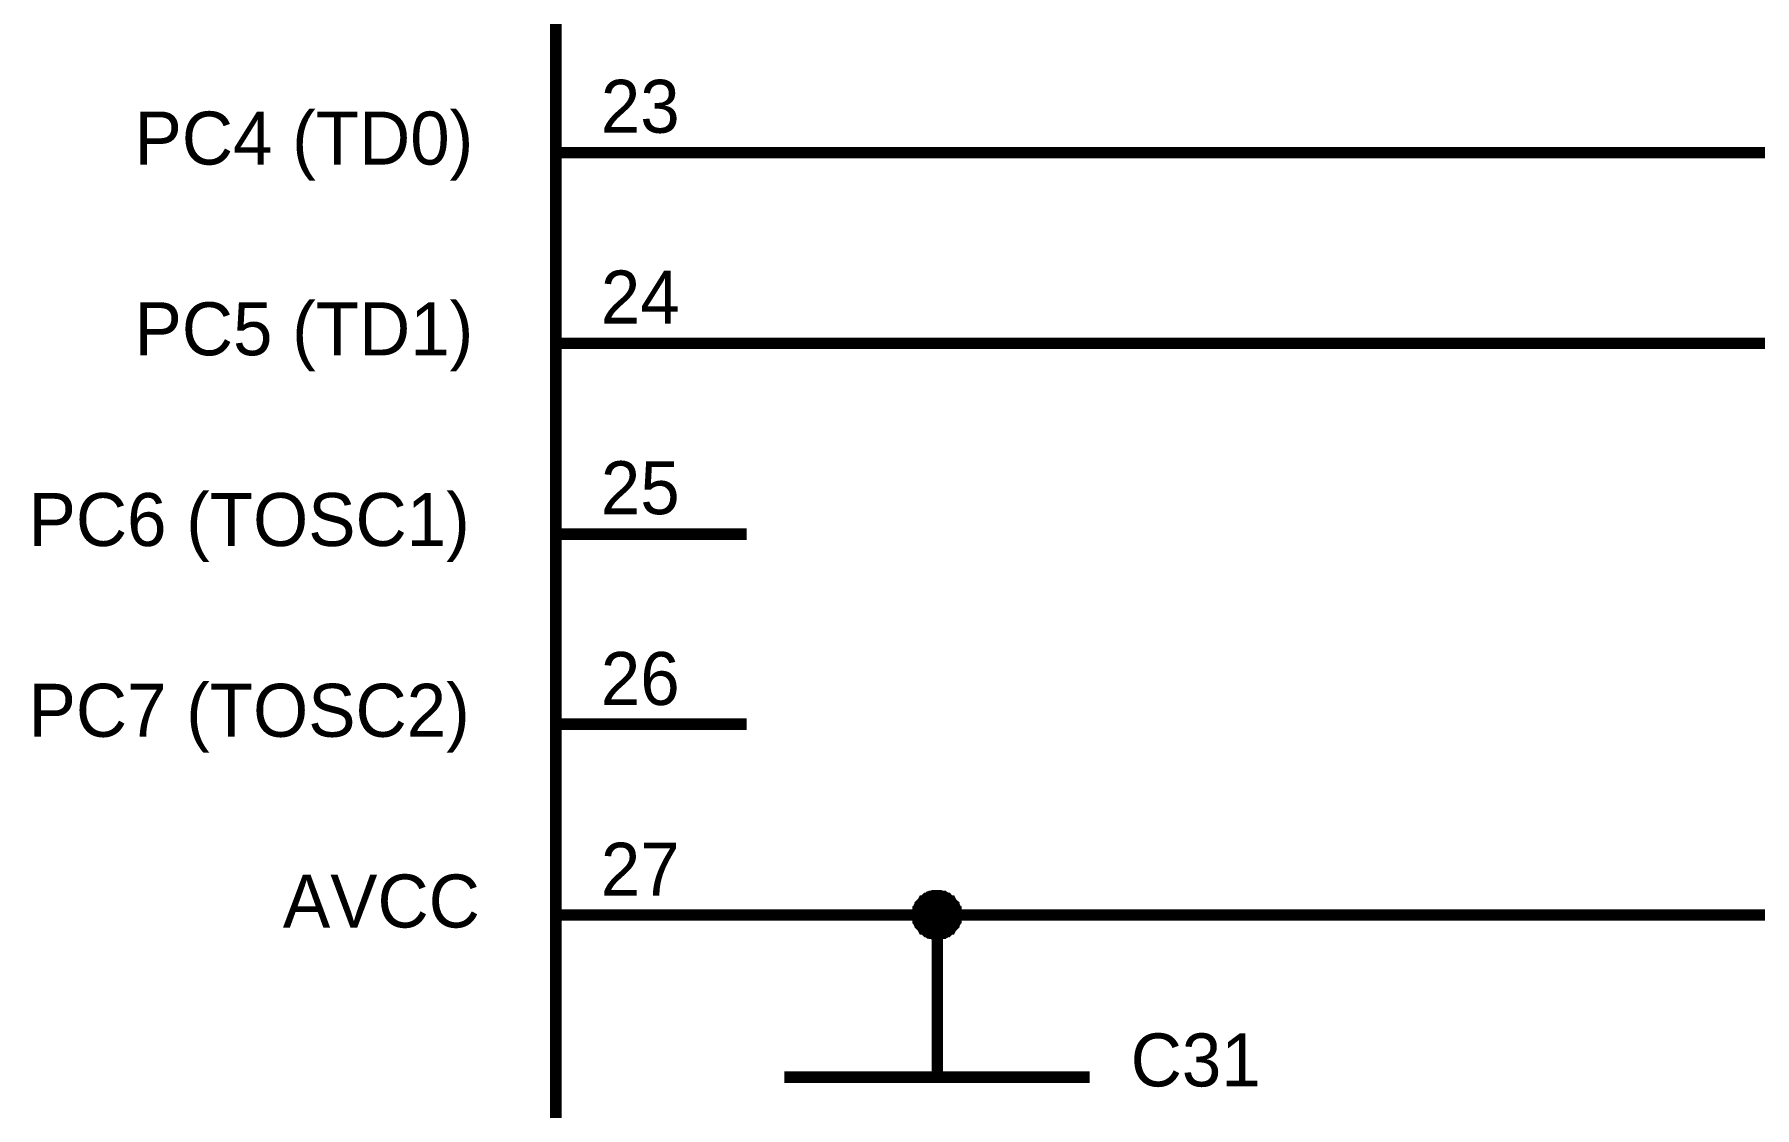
# Model space of a CAD drawing. Extents: x 0 to 594, y 0 to 420.
# Drawn here: x 318.82 to 363.92, y 327.44 to 355.59 of the extents above; entities that cross this region are included whole.
import ezdxf

# ---------------------------------------------------------------- set-up
doc = ezdxf.new("R2010")
doc.units = 0
doc.layers.add('SHEET', color=255, linetype='CONTINUOUS')

msp = doc.modelspace()

# ---------------------------------------------------------------- linework, layer by layer
at = {"layer": 'SHEET'}
for points, const_width in [([(332.493, 382.493), (332.493, 277.493)], 0.3), ([(332.493, 352.49), (337.494, 352.49)], 0.3), ([(337.494, 352.49), (337.494, 352.49), (347.478, 352.49), (347.478, 352.49), (392.469, 352.49)], 0.3), ([(332.493, 347.487), (337.494, 347.487)], 0.3), ([(337.494, 347.487), (347.478, 347.487), (347.478, 347.487), (392.469, 347.487)], 0.3), ([(332.493, 342.483), (337.494, 342.483)], 0.3), ([(332.493, 337.498), (337.494, 337.498)], 0.3), ([(341.974, 332.494), (341.974, 332.512), (341.974, 332.546), (341.974, 332.564), (341.991, 332.598), (341.991, 332.616), (341.991, 332.651), (342.008, 332.668), (342.008, 332.685), (342.026, 332.72), (342.043, 332.737), (342.043, 332.755), (342.061, 332.772), (342.078, 332.79), (342.095, 332.807), (342.113, 332.824), (342.13, 332.859), (342.147, 332.859), (342.165, 332.876), (342.182, 332.894), (342.199, 332.911), (342.217, 332.929), (342.252, 332.929), (342.269, 332.946), (342.286, 332.963), (342.321, 332.963), (342.338, 332.981), (342.356, 332.981), (342.39, 332.981), (342.408, 332.998), (342.443, 332.998), (342.46, 332.998), (342.495, 332.998)], 0.3), ([(341.974, 332.494), (341.974, 332.512), (341.974, 332.546), (341.974, 332.564), (341.991, 332.598), (341.991, 332.616), (341.991, 332.651), (342.008, 332.668), (342.008, 332.685), (342.026, 332.72), (342.043, 332.737), (342.043, 332.755), (342.061, 332.772), (342.078, 332.79), (342.095, 332.807), (342.113, 332.824), (342.13, 332.859), (342.147, 332.859), (342.165, 332.876), (342.182, 332.894), (342.199, 332.911), (342.217, 332.929), (342.252, 332.929), (342.269, 332.946), (342.286, 332.963), (342.321, 332.963), (342.338, 332.981), (342.356, 332.981), (342.39, 332.981), (342.408, 332.998), (342.443, 332.998), (342.46, 332.998), (342.495, 332.998)], 0.3), ([(341.974, 332.494), (341.974, 332.512), (341.974, 332.546), (341.974, 332.564), (341.991, 332.598), (341.991, 332.616), (341.991, 332.651), (342.008, 332.668), (342.008, 332.685), (342.026, 332.72), (342.043, 332.737), (342.043, 332.755), (342.061, 332.772), (342.078, 332.79), (342.095, 332.807), (342.113, 332.824), (342.13, 332.859), (342.147, 332.859), (342.165, 332.876), (342.182, 332.894), (342.199, 332.911), (342.217, 332.929), (342.252, 332.929), (342.269, 332.946), (342.286, 332.963), (342.321, 332.963), (342.338, 332.981), (342.356, 332.981), (342.39, 332.981), (342.408, 332.998), (342.443, 332.998), (342.46, 332.998), (342.495, 332.998)], 0.3), ([(341.974, 332.494), (341.974, 332.512), (341.974, 332.546), (341.974, 332.564), (341.991, 332.598), (341.991, 332.616), (341.991, 332.651), (342.008, 332.668), (342.008, 332.685), (342.026, 332.72), (342.043, 332.737), (342.043, 332.755), (342.061, 332.772), (342.078, 332.79), (342.095, 332.807), (342.113, 332.824), (342.13, 332.859), (342.147, 332.859), (342.165, 332.876), (342.182, 332.894), (342.199, 332.911), (342.217, 332.929), (342.252, 332.929), (342.269, 332.946), (342.286, 332.963), (342.321, 332.963), (342.338, 332.981), (342.356, 332.981), (342.39, 332.981), (342.408, 332.998), (342.443, 332.998), (342.46, 332.998), (342.495, 332.998)], 0.0991), ([(341.974, 332.494), (341.974, 332.512), (341.974, 332.546), (341.974, 332.564), (341.991, 332.598), (341.991, 332.616), (341.991, 332.651), (342.008, 332.668), (342.008, 332.685), (342.026, 332.72), (342.043, 332.737), (342.043, 332.755), (342.061, 332.772), (342.078, 332.79), (342.095, 332.807), (342.113, 332.824), (342.13, 332.859), (342.147, 332.859), (342.165, 332.876), (342.182, 332.894), (342.199, 332.911), (342.217, 332.929), (342.252, 332.929), (342.269, 332.946), (342.286, 332.963), (342.321, 332.963), (342.338, 332.981), (342.356, 332.981), (342.39, 332.981), (342.408, 332.998), (342.443, 332.998), (342.46, 332.998), (342.495, 332.998)], 0.0991), ([(341.974, 332.494), (341.974, 332.512), (341.974, 332.546), (341.974, 332.564), (341.991, 332.598), (341.991, 332.616), (341.991, 332.651), (342.008, 332.668), (342.008, 332.685), (342.026, 332.72), (342.043, 332.737), (342.043, 332.755), (342.061, 332.772), (342.078, 332.79), (342.095, 332.807), (342.113, 332.824), (342.13, 332.859), (342.147, 332.859), (342.165, 332.876), (342.182, 332.894), (342.199, 332.911), (342.217, 332.929), (342.252, 332.929), (342.269, 332.946), (342.286, 332.963), (342.321, 332.963), (342.338, 332.981), (342.356, 332.981), (342.39, 332.981), (342.408, 332.998), (342.443, 332.998), (342.46, 332.998), (342.495, 332.998)], 0.0991), ([(342.495, 332.998), (342.495, 332.998)], 0.3), ([(342.495, 332.998), (342.512, 332.998), (342.547, 332.998), (342.564, 332.998), (342.599, 332.981), (342.616, 332.981), (342.651, 332.981), (342.668, 332.963), (342.686, 332.963), (342.72, 332.946), (342.738, 332.929), (342.755, 332.929), (342.772, 332.911), (342.79, 332.894), (342.807, 332.876), (342.825, 332.859), (342.842, 332.859), (342.859, 332.824), (342.877, 332.807), (342.894, 332.79), (342.911, 332.772), (342.929, 332.755), (342.929, 332.737), (342.946, 332.72), (342.963, 332.685), (342.963, 332.668), (342.981, 332.651), (342.981, 332.616), (342.981, 332.598), (342.998, 332.564), (342.998, 332.546), (342.998, 332.512), (342.998, 332.494)], 0.3), ([(342.495, 332.998), (342.495, 332.998)], 0.3), ([(342.495, 332.998), (342.512, 332.998), (342.547, 332.998), (342.564, 332.998), (342.599, 332.981), (342.616, 332.981), (342.651, 332.981), (342.668, 332.963), (342.686, 332.963), (342.72, 332.946), (342.738, 332.929), (342.755, 332.929), (342.772, 332.911), (342.79, 332.894), (342.807, 332.876), (342.825, 332.859), (342.842, 332.859), (342.859, 332.824), (342.877, 332.807), (342.894, 332.79), (342.911, 332.772), (342.929, 332.755), (342.929, 332.737), (342.946, 332.72), (342.963, 332.685), (342.963, 332.668), (342.981, 332.651), (342.981, 332.616), (342.981, 332.598), (342.998, 332.564), (342.998, 332.546), (342.998, 332.512), (342.998, 332.494)], 0.3), ([(342.495, 332.998), (342.495, 332.998)], 0.3), ([(342.495, 332.998), (342.512, 332.998), (342.547, 332.998), (342.564, 332.998), (342.599, 332.981), (342.616, 332.981), (342.651, 332.981), (342.668, 332.963), (342.686, 332.963), (342.72, 332.946), (342.738, 332.929), (342.755, 332.929), (342.772, 332.911), (342.79, 332.894), (342.807, 332.876), (342.825, 332.859), (342.842, 332.859), (342.859, 332.824), (342.877, 332.807), (342.894, 332.79), (342.911, 332.772), (342.929, 332.755), (342.929, 332.737), (342.946, 332.72), (342.963, 332.685), (342.963, 332.668), (342.981, 332.651), (342.981, 332.616), (342.981, 332.598), (342.998, 332.564), (342.998, 332.546), (342.998, 332.512), (342.998, 332.494)], 0.3), ([(342.495, 332.998), (342.495, 332.998)], 0.0991), ([(342.495, 332.998), (342.512, 332.998), (342.547, 332.998), (342.564, 332.998), (342.599, 332.981), (342.616, 332.981), (342.651, 332.981), (342.668, 332.963), (342.686, 332.963), (342.72, 332.946), (342.738, 332.929), (342.755, 332.929), (342.772, 332.911), (342.79, 332.894), (342.807, 332.876), (342.825, 332.859), (342.842, 332.859), (342.859, 332.824), (342.877, 332.807), (342.894, 332.79), (342.911, 332.772), (342.929, 332.755), (342.929, 332.737), (342.946, 332.72), (342.963, 332.685), (342.963, 332.668), (342.981, 332.651), (342.981, 332.616), (342.981, 332.598), (342.998, 332.564), (342.998, 332.546), (342.998, 332.512), (342.998, 332.494)], 0.0991), ([(342.495, 332.998), (342.495, 332.998)], 0.0991), ([(342.495, 332.998), (342.512, 332.998), (342.547, 332.998), (342.564, 332.998), (342.599, 332.981), (342.616, 332.981), (342.651, 332.981), (342.668, 332.963), (342.686, 332.963), (342.72, 332.946), (342.738, 332.929), (342.755, 332.929), (342.772, 332.911), (342.79, 332.894), (342.807, 332.876), (342.825, 332.859), (342.842, 332.859), (342.859, 332.824), (342.877, 332.807), (342.894, 332.79), (342.911, 332.772), (342.929, 332.755), (342.929, 332.737), (342.946, 332.72), (342.963, 332.685), (342.963, 332.668), (342.981, 332.651), (342.981, 332.616), (342.981, 332.598), (342.998, 332.564), (342.998, 332.546), (342.998, 332.512), (342.998, 332.494)], 0.0991), ([(342.495, 332.998), (342.495, 332.998)], 0.0991), ([(342.495, 332.998), (342.512, 332.998), (342.547, 332.998), (342.564, 332.998), (342.599, 332.981), (342.616, 332.981), (342.651, 332.981), (342.668, 332.963), (342.686, 332.963), (342.72, 332.946), (342.738, 332.929), (342.755, 332.929), (342.772, 332.911), (342.79, 332.894), (342.807, 332.876), (342.825, 332.859), (342.842, 332.859), (342.859, 332.824), (342.877, 332.807), (342.894, 332.79), (342.911, 332.772), (342.929, 332.755), (342.929, 332.737), (342.946, 332.72), (342.963, 332.685), (342.963, 332.668), (342.981, 332.651), (342.981, 332.616), (342.981, 332.598), (342.998, 332.564), (342.998, 332.546), (342.998, 332.512), (342.998, 332.494)], 0.0991), ([(332.493, 332.494), (337.494, 332.494)], 0.3), ([(337.494, 332.494), (377.466, 332.494), (377.466, 332.494)], 0.3), ([(342.495, 331.99), (342.46, 331.99), (342.443, 331.99), (342.408, 331.99), (342.39, 332.008), (342.356, 332.008), (342.338, 332.008), (342.321, 332.025), (342.286, 332.025), (342.269, 332.043), (342.252, 332.06), (342.217, 332.06), (342.199, 332.077), (342.182, 332.095), (342.165, 332.112), (342.147, 332.129), (342.13, 332.129), (342.113, 332.164), (342.095, 332.182), (342.078, 332.199), (342.061, 332.216), (342.043, 332.234), (342.043, 332.251), (342.026, 332.268), (342.008, 332.303), (342.008, 332.32), (341.991, 332.338), (341.991, 332.373), (341.991, 332.39), (341.974, 332.425), (341.974, 332.442), (341.974, 332.477), (341.974, 332.494)], 0.3), ([(341.974, 332.494), (341.974, 332.494)], 0.3), ([(342.495, 331.99), (342.46, 331.99), (342.443, 331.99), (342.408, 331.99), (342.39, 332.008), (342.356, 332.008), (342.338, 332.008), (342.321, 332.025), (342.286, 332.025), (342.269, 332.043), (342.252, 332.06), (342.217, 332.06), (342.199, 332.077), (342.182, 332.095), (342.165, 332.112), (342.147, 332.129), (342.13, 332.129), (342.113, 332.164), (342.095, 332.182), (342.078, 332.199), (342.061, 332.216), (342.043, 332.234), (342.043, 332.251), (342.026, 332.268), (342.008, 332.303), (342.008, 332.32), (341.991, 332.338), (341.991, 332.373), (341.991, 332.39), (341.974, 332.425), (341.974, 332.442), (341.974, 332.477), (341.974, 332.494)], 0.3), ([(341.974, 332.494), (341.974, 332.494)], 0.3), ([(342.495, 331.99), (342.46, 331.99), (342.443, 331.99), (342.408, 331.99), (342.39, 332.008), (342.356, 332.008), (342.338, 332.008), (342.321, 332.025), (342.286, 332.025), (342.269, 332.043), (342.252, 332.06), (342.217, 332.06), (342.199, 332.077), (342.182, 332.095), (342.165, 332.112), (342.147, 332.129), (342.13, 332.129), (342.113, 332.164), (342.095, 332.182), (342.078, 332.199), (342.061, 332.216), (342.043, 332.234), (342.043, 332.251), (342.026, 332.268), (342.008, 332.303), (342.008, 332.32), (341.991, 332.338), (341.991, 332.373), (341.991, 332.39), (341.974, 332.425), (341.974, 332.442), (341.974, 332.477), (341.974, 332.494)], 0.3), ([(341.974, 332.494), (341.974, 332.494)], 0.3), ([(342.495, 331.99), (342.46, 331.99), (342.443, 331.99), (342.408, 331.99), (342.39, 332.008), (342.356, 332.008), (342.338, 332.008), (342.321, 332.025), (342.286, 332.025), (342.269, 332.043), (342.252, 332.06), (342.217, 332.06), (342.199, 332.077), (342.182, 332.095), (342.165, 332.112), (342.147, 332.129), (342.13, 332.129), (342.113, 332.164), (342.095, 332.182), (342.078, 332.199), (342.061, 332.216), (342.043, 332.234), (342.043, 332.251), (342.026, 332.268), (342.008, 332.303), (342.008, 332.32), (341.991, 332.338), (341.991, 332.373), (341.991, 332.39), (341.974, 332.425), (341.974, 332.442), (341.974, 332.477), (341.974, 332.494)], 0.0991), ([(341.974, 332.494), (341.974, 332.494)], 0.0991), ([(342.495, 331.99), (342.46, 331.99), (342.443, 331.99), (342.408, 331.99), (342.39, 332.008), (342.356, 332.008), (342.338, 332.008), (342.321, 332.025), (342.286, 332.025), (342.269, 332.043), (342.252, 332.06), (342.217, 332.06), (342.199, 332.077), (342.182, 332.095), (342.165, 332.112), (342.147, 332.129), (342.13, 332.129), (342.113, 332.164), (342.095, 332.182), (342.078, 332.199), (342.061, 332.216), (342.043, 332.234), (342.043, 332.251), (342.026, 332.268), (342.008, 332.303), (342.008, 332.32), (341.991, 332.338), (341.991, 332.373), (341.991, 332.39), (341.974, 332.425), (341.974, 332.442), (341.974, 332.477), (341.974, 332.494)], 0.0991), ([(341.974, 332.494), (341.974, 332.494)], 0.0991), ([(342.495, 331.99), (342.46, 331.99), (342.443, 331.99), (342.408, 331.99), (342.39, 332.008), (342.356, 332.008), (342.338, 332.008), (342.321, 332.025), (342.286, 332.025), (342.269, 332.043), (342.252, 332.06), (342.217, 332.06), (342.199, 332.077), (342.182, 332.095), (342.165, 332.112), (342.147, 332.129), (342.13, 332.129), (342.113, 332.164), (342.095, 332.182), (342.078, 332.199), (342.061, 332.216), (342.043, 332.234), (342.043, 332.251), (342.026, 332.268), (342.008, 332.303), (342.008, 332.32), (341.991, 332.338), (341.991, 332.373), (341.991, 332.39), (341.974, 332.425), (341.974, 332.442), (341.974, 332.477), (341.974, 332.494)], 0.0991), ([(341.974, 332.494), (341.974, 332.494)], 0.0991), ([(342.998, 332.494), (342.998, 332.477), (342.998, 332.442), (342.998, 332.425), (342.981, 332.39), (342.981, 332.373), (342.981, 332.338), (342.963, 332.32), (342.963, 332.303), (342.946, 332.268), (342.929, 332.251), (342.929, 332.234), (342.911, 332.216), (342.894, 332.199), (342.877, 332.182), (342.859, 332.164), (342.842, 332.129), (342.825, 332.129), (342.807, 332.112), (342.79, 332.095), (342.772, 332.077), (342.755, 332.06), (342.738, 332.06), (342.72, 332.043), (342.686, 332.025), (342.668, 332.025), (342.651, 332.008), (342.616, 332.008), (342.599, 332.008), (342.564, 331.99), (342.547, 331.99), (342.512, 331.99), (342.495, 331.99)], 0.3), ([(342.495, 328.238), (342.495, 332.494)], 0.3), ([(342.998, 332.494), (342.998, 332.477), (342.998, 332.442), (342.998, 332.425), (342.981, 332.39), (342.981, 332.373), (342.981, 332.338), (342.963, 332.32), (342.963, 332.303), (342.946, 332.268), (342.929, 332.251), (342.929, 332.234), (342.911, 332.216), (342.894, 332.199), (342.877, 332.182), (342.859, 332.164), (342.842, 332.129), (342.825, 332.129), (342.807, 332.112), (342.79, 332.095), (342.772, 332.077), (342.755, 332.06), (342.738, 332.06), (342.72, 332.043), (342.686, 332.025), (342.668, 332.025), (342.651, 332.008), (342.616, 332.008), (342.599, 332.008), (342.564, 331.99), (342.547, 331.99), (342.512, 331.99), (342.495, 331.99)], 0.3), ([(342.998, 332.494), (342.998, 332.477), (342.998, 332.442), (342.998, 332.425), (342.981, 332.39), (342.981, 332.373), (342.981, 332.338), (342.963, 332.32), (342.963, 332.303), (342.946, 332.268), (342.929, 332.251), (342.929, 332.234), (342.911, 332.216), (342.894, 332.199), (342.877, 332.182), (342.859, 332.164), (342.842, 332.129), (342.825, 332.129), (342.807, 332.112), (342.79, 332.095), (342.772, 332.077), (342.755, 332.06), (342.738, 332.06), (342.72, 332.043), (342.686, 332.025), (342.668, 332.025), (342.651, 332.008), (342.616, 332.008), (342.599, 332.008), (342.564, 331.99), (342.547, 331.99), (342.512, 331.99), (342.495, 331.99)], 0.3), ([(342.998, 332.494), (342.998, 332.477), (342.998, 332.442), (342.998, 332.425), (342.981, 332.39), (342.981, 332.373), (342.981, 332.338), (342.963, 332.32), (342.963, 332.303), (342.946, 332.268), (342.929, 332.251), (342.929, 332.234), (342.911, 332.216), (342.894, 332.199), (342.877, 332.182), (342.859, 332.164), (342.842, 332.129), (342.825, 332.129), (342.807, 332.112), (342.79, 332.095), (342.772, 332.077), (342.755, 332.06), (342.738, 332.06), (342.72, 332.043), (342.686, 332.025), (342.668, 332.025), (342.651, 332.008), (342.616, 332.008), (342.599, 332.008), (342.564, 331.99), (342.547, 331.99), (342.512, 331.99), (342.495, 331.99)], 0.0991), ([(342.998, 332.494), (342.998, 332.477), (342.998, 332.442), (342.998, 332.425), (342.981, 332.39), (342.981, 332.373), (342.981, 332.338), (342.963, 332.32), (342.963, 332.303), (342.946, 332.268), (342.929, 332.251), (342.929, 332.234), (342.911, 332.216), (342.894, 332.199), (342.877, 332.182), (342.859, 332.164), (342.842, 332.129), (342.825, 332.129), (342.807, 332.112), (342.79, 332.095), (342.772, 332.077), (342.755, 332.06), (342.738, 332.06), (342.72, 332.043), (342.686, 332.025), (342.668, 332.025), (342.651, 332.008), (342.616, 332.008), (342.599, 332.008), (342.564, 331.99), (342.547, 331.99), (342.512, 331.99), (342.495, 331.99)], 0.0991), ([(342.998, 332.494), (342.998, 332.477), (342.998, 332.442), (342.998, 332.425), (342.981, 332.39), (342.981, 332.373), (342.981, 332.338), (342.963, 332.32), (342.963, 332.303), (342.946, 332.268), (342.929, 332.251), (342.929, 332.234), (342.911, 332.216), (342.894, 332.199), (342.877, 332.182), (342.859, 332.164), (342.842, 332.129), (342.825, 332.129), (342.807, 332.112), (342.79, 332.095), (342.772, 332.077), (342.755, 332.06), (342.738, 332.06), (342.72, 332.043), (342.686, 332.025), (342.668, 332.025), (342.651, 332.008), (342.616, 332.008), (342.599, 332.008), (342.564, 331.99), (342.547, 331.99), (342.512, 331.99), (342.495, 331.99)], 0.0991), ([(342.998, 332.494), (342.998, 332.494), (342.998, 332.494), (342.998, 332.494), (342.998, 332.494), (342.998, 332.494), (342.998, 332.494), (342.998, 332.494), (342.998, 332.494), (342.998, 332.494), (342.998, 332.494), (342.998, 332.494), (342.998, 332.494), (342.998, 332.494), (342.998, 332.494), (342.998, 332.494), (342.998, 332.494), (342.998, 332.494), (342.998, 332.494), (342.998, 332.494), (342.998, 332.494), (342.998, 332.494), (342.998, 332.494), (342.998, 332.494), (342.998, 332.494), (342.998, 332.494), (342.998, 332.494), (342.998, 332.494), (342.998, 332.494), (342.998, 332.494), (342.998, 332.494), (342.998, 332.494), (342.998, 332.494)], 0.3), ([(342.998, 332.494), (342.998, 332.494)], 0.3), ([(342.998, 332.494), (342.998, 332.494), (342.998, 332.494), (342.998, 332.494), (342.998, 332.494), (342.998, 332.494), (342.998, 332.494), (342.998, 332.494), (342.998, 332.494), (342.998, 332.494), (342.998, 332.494), (342.998, 332.494), (342.998, 332.494), (342.998, 332.494), (342.998, 332.494), (342.998, 332.494), (342.998, 332.494), (342.998, 332.494), (342.998, 332.494), (342.998, 332.494), (342.998, 332.494), (342.998, 332.494), (342.998, 332.494), (342.998, 332.494), (342.998, 332.494), (342.998, 332.494), (342.998, 332.494), (342.998, 332.494), (342.998, 332.494), (342.998, 332.494), (342.998, 332.494), (342.998, 332.494), (342.998, 332.494)], 0.3), ([(342.998, 332.494), (342.998, 332.494)], 0.3), ([(342.998, 332.494), (342.998, 332.494), (342.998, 332.494), (342.998, 332.494), (342.998, 332.494), (342.998, 332.494), (342.998, 332.494), (342.998, 332.494), (342.998, 332.494), (342.998, 332.494), (342.998, 332.494), (342.998, 332.494), (342.998, 332.494), (342.998, 332.494), (342.998, 332.494), (342.998, 332.494), (342.998, 332.494), (342.998, 332.494), (342.998, 332.494), (342.998, 332.494), (342.998, 332.494), (342.998, 332.494), (342.998, 332.494), (342.998, 332.494), (342.998, 332.494), (342.998, 332.494), (342.998, 332.494), (342.998, 332.494), (342.998, 332.494), (342.998, 332.494), (342.998, 332.494), (342.998, 332.494), (342.998, 332.494)], 0.3), ([(342.998, 332.494), (342.998, 332.494)], 0.3), ([(342.998, 332.494), (342.998, 332.494), (342.998, 332.494), (342.998, 332.494), (342.998, 332.494), (342.998, 332.494), (342.998, 332.494), (342.998, 332.494), (342.998, 332.494), (342.998, 332.494), (342.998, 332.494), (342.998, 332.494), (342.998, 332.494), (342.998, 332.494), (342.998, 332.494), (342.998, 332.494), (342.998, 332.494), (342.998, 332.494), (342.998, 332.494), (342.998, 332.494), (342.998, 332.494), (342.998, 332.494), (342.998, 332.494), (342.998, 332.494), (342.998, 332.494), (342.998, 332.494), (342.998, 332.494), (342.998, 332.494), (342.998, 332.494), (342.998, 332.494), (342.998, 332.494), (342.998, 332.494), (342.998, 332.494)], 0.0991), ([(342.998, 332.494), (342.998, 332.494)], 0.0991), ([(342.998, 332.494), (342.998, 332.494), (342.998, 332.494), (342.998, 332.494), (342.998, 332.494), (342.998, 332.494), (342.998, 332.494), (342.998, 332.494), (342.998, 332.494), (342.998, 332.494), (342.998, 332.494), (342.998, 332.494), (342.998, 332.494), (342.998, 332.494), (342.998, 332.494), (342.998, 332.494), (342.998, 332.494), (342.998, 332.494), (342.998, 332.494), (342.998, 332.494), (342.998, 332.494), (342.998, 332.494), (342.998, 332.494), (342.998, 332.494), (342.998, 332.494), (342.998, 332.494), (342.998, 332.494), (342.998, 332.494), (342.998, 332.494), (342.998, 332.494), (342.998, 332.494), (342.998, 332.494), (342.998, 332.494)], 0.0991), ([(342.998, 332.494), (342.998, 332.494)], 0.0991), ([(342.998, 332.494), (342.998, 332.494), (342.998, 332.494), (342.998, 332.494), (342.998, 332.494), (342.998, 332.494), (342.998, 332.494), (342.998, 332.494), (342.998, 332.494), (342.998, 332.494), (342.998, 332.494), (342.998, 332.494), (342.998, 332.494), (342.998, 332.494), (342.998, 332.494), (342.998, 332.494), (342.998, 332.494), (342.998, 332.494), (342.998, 332.494), (342.998, 332.494), (342.998, 332.494), (342.998, 332.494), (342.998, 332.494), (342.998, 332.494), (342.998, 332.494), (342.998, 332.494), (342.998, 332.494), (342.998, 332.494), (342.998, 332.494), (342.998, 332.494), (342.998, 332.494), (342.998, 332.494), (342.998, 332.494)], 0.0991), ([(342.998, 332.494), (342.998, 332.494)], 0.0991), ([(346.488, 328.238), (338.483, 328.238)], 0.3)]:
    msp.add_lwpolyline(points, dxfattribs=dict(at, const_width=const_width))
at = {"layer": 'SHEET', "const_width": 0.508}
msp.add_lwpolyline([(342.246, 332.5, 1), (342.754, 332.5, 1)], format="xyb", close=True, dxfattribs=at)

# ---------------------------------------------------------------- texts
at = {"layer": 'SHEET'}
for s, height, p in [('23', 1.3898, (333.674, 353.011)), ('PC4 (TD0)', 1.3898, (321.449, 352.177)), ('24', 1.3898, (333.674, 348.008)), ('PC5 (TD1)', 1.3898, (321.449, 347.174)), ('25', 1.3898, (333.674, 343.005)), ('PC6 (TOSC1)', 1.38981, (318.671, 342.171)), ('26', 1.3898, (333.674, 338.001)), ('PC7 (TOSC2)', 1.38981, (318.671, 337.167)), ('27', 1.3898, (333.674, 332.998)), ('AVCC', 1.3898, (325.339, 332.164)), ('C31', 1.3898, (347.565, 327.995))]:
    msp.add_text(s, height=height, dxfattribs=at).set_placement(p)

doc.saveas('drawing.dxf')
